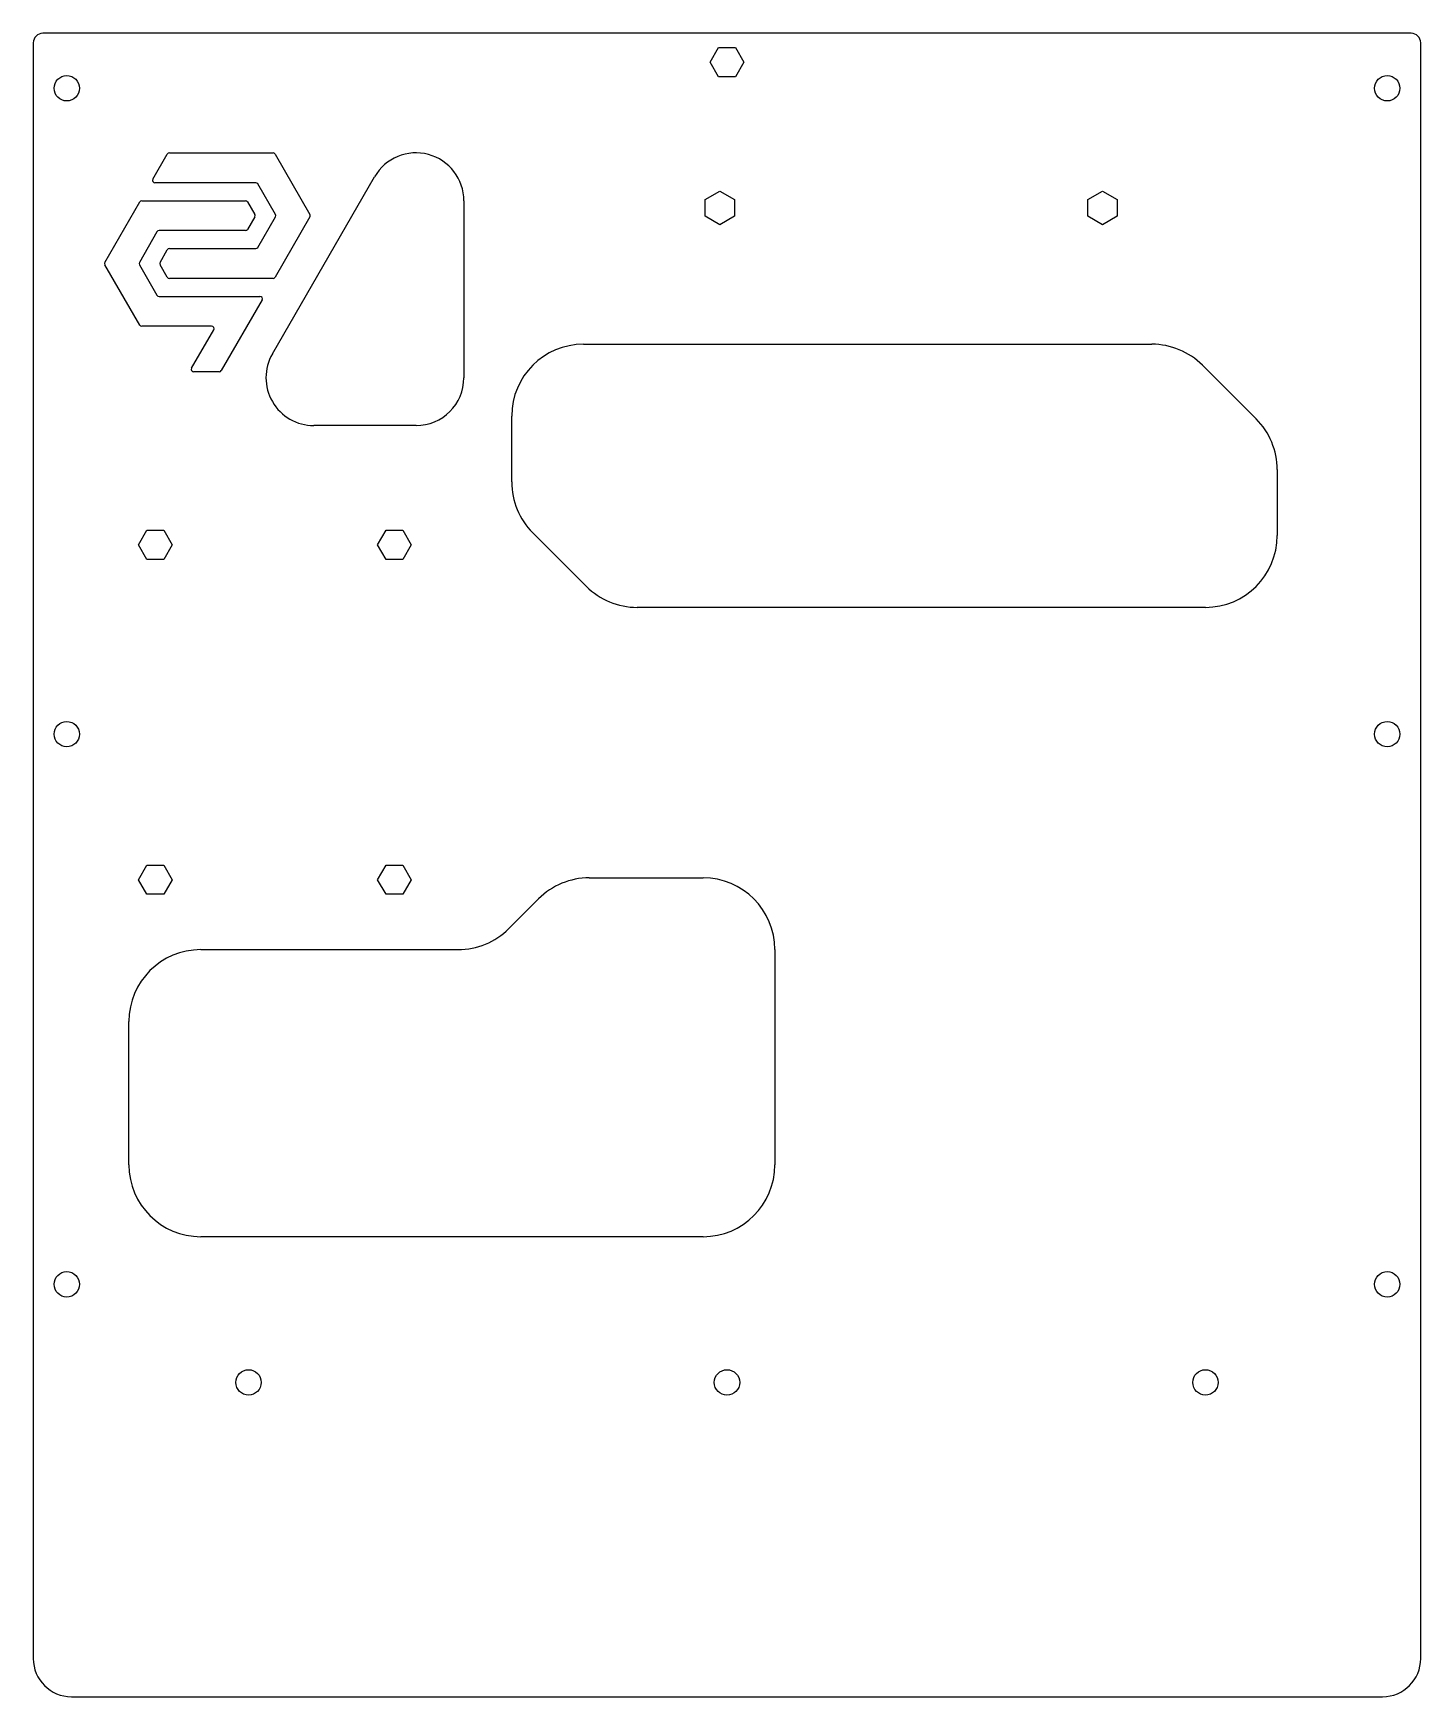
# Model space of a CAD drawing. Header units: millimetres. Extents: x 0 to 290, y -58 to 290.
import ezdxf

# ---------------------------------------------------------------- set-up
doc = ezdxf.new("R2010")
doc.units = ezdxf.units.MM

msp = doc.modelspace()

# ---------------------------------------------------------------- linework, layer by layer
at = {"color": 7, "linetype": 'Continuous', "lineweight": 25}
for p, q in [((288, 290), (2, 290)), ((0, 288), (0, -49.7)), ((141.48, 283.95), (143.24, 287)), ((143.24, 287), (146.76, 287)), ((146.76, 287), (148.52, 283.95)), ((290, -49.7), (290, 288)), ((143.24, 280.9), (141.48, 283.95)), ((148.52, 283.95), (146.76, 280.9)), ((146.76, 280.9), (143.24, 280.9)), ((24.99, 259.5), (28.02, 264.75)), ((28.45, 265), (50.12, 265)), ((50.56, 264.75), (57.84, 252.12)), ((46.51, 258.75), (25.42, 258.75)), ((50.63, 252.12), (46.95, 258.5)), ((49.98, 223), (71.34, 260)), ((14.96, 242.12), (22.25, 254.75)), ((22.68, 255), (44.35, 255)), ((44.78, 254.75), (46.3, 252.12)), ((90, 255), (90, 218)), ((140.45, 255.26), (143.5, 257.02)), ((140.45, 251.74), (140.45, 255.26)), ((143.5, 257.02), (146.55, 255.26)), ((146.55, 255.26), (146.55, 251.74)), ((220.45, 255.26), (223.5, 257.02)), ((220.45, 251.74), (220.45, 255.26)), ((223.5, 257.02), (226.55, 255.26)), ((226.55, 255.26), (226.55, 251.74)), ((46.3, 251.62), (44.78, 249)), ((46.95, 245.25), (50.63, 251.62)), ((57.84, 251.62), (50.56, 239)), ((143.5, 249.98), (140.45, 251.74)), ((146.55, 251.74), (143.5, 249.98)), ((223.5, 249.98), (220.45, 251.74)), ((226.55, 251.74), (223.5, 249.98)), ((25.86, 248.5), (22.18, 242.12)), ((44.35, 248.75), (26.29, 248.75)), ((26.51, 242.12), (28.02, 244.75)), ((28.45, 245), (46.51, 245)), ((22.25, 229), (14.96, 241.62)), ((22.18, 241.62), (25.86, 235.25)), ((28.02, 239), (26.51, 241.62)), ((50.12, 238.75), (28.45, 238.75)), ((26.29, 235), (47.38, 235)), ((47.81, 234.25), (39.3, 219.5)), ((37.28, 228.75), (22.68, 228.75)), ((33.09, 220), (37.71, 228)), ((115, 225), (233.79, 225)), ((38.86, 219.25), (33.52, 219.25)), ((244.39, 220.61), (255.61, 209.39)), ((100, 196.21), (100, 210)), ((80, 208), (58.64, 208)), ((260, 198.79), (260, 185)), ((21.98, 183.07), (23.74, 186.12)), ((23.74, 186.12), (27.26, 186.12)), ((27.26, 186.12), (29.02, 183.07)), ((71.98, 183.07), (73.74, 186.12)), ((73.74, 186.12), (77.26, 186.12)), ((77.26, 186.12), (79.02, 183.07)), ((115.61, 174.39), (104.39, 185.61)), ((23.74, 180.02), (21.98, 183.07)), ((29.02, 183.07), (27.26, 180.02)), ((73.74, 180.02), (71.98, 183.07)), ((79.02, 183.07), (77.26, 180.02)), ((27.26, 180.02), (23.74, 180.02)), ((77.26, 180.02), (73.74, 180.02)), ((245, 170), (126.21, 170)), ((21.98, 113.07), (23.74, 116.12)), ((23.74, 116.12), (27.26, 116.12)), ((27.26, 116.12), (29.02, 113.07)), ((71.98, 113.07), (73.74, 116.12)), ((73.74, 116.12), (77.26, 116.12)), ((77.26, 116.12), (79.02, 113.07)), ((23.74, 110.02), (21.98, 113.07)), ((29.02, 113.07), (27.26, 110.02)), ((73.74, 110.02), (71.98, 113.07)), ((79.02, 113.07), (77.26, 110.02)), ((116.21, 113.46), (140, 113.46)), ((27.26, 110.02), (23.74, 110.02)), ((77.26, 110.02), (73.74, 110.02)), ((99.39, 102.86), (105.61, 109.07)), ((35, 98.46), (88.79, 98.46)), ((155, 98.46), (155, 53.46)), ((20, 53.46), (20, 83.46)), ((140, 38.46), (35, 38.46)), ((8, -57.7), (282, -57.7))]:
    msp.add_line(p, q, dxfattribs=at)
for centre in [(7, 278.5), (283, 278.5), (7, 143.5), (283, 143.5), (7, 28.5), (283, 28.5), (45, 8), (145, 8), (245, 8)]:
    msp.add_circle(centre, 2.65, dxfattribs=at)
for centre, radius, start, end in [((2, 288), 2, 90, 180), ((288, 288), 2, 0, 90), ((28.45, 264.5), 0.5, 90, 150), ((50.12, 264.5), 0.5, 30, 90), ((80, 255), 10, 0, 150), ((25.42, 259.25), 0.5, 150, 270), ((46.51, 258.25), 0.5, 30, 90), ((22.68, 254.5), 0.5, 90, 150), ((44.35, 254.5), 0.5, 30, 90), ((45.86, 251.88), 0.5, 330, 30), ((50.19, 251.88), 0.5, 330, 30), ((57.41, 251.88), 0.5, 330, 30), ((26.29, 248.25), 0.5, 90, 150), ((44.35, 249.25), 0.5, 270, 330), ((28.45, 244.5), 0.5, 90, 150), ((46.51, 245.5), 0.5, 270, 330), ((15.39, 241.88), 0.5, 150, 210), ((22.61, 241.88), 0.5, 150, 210), ((26.94, 241.88), 0.5, 150, 210), ((28.45, 239.25), 0.5, 210, 270), ((50.12, 239.25), 0.5, 270, 330), ((26.29, 235.5), 0.5, 210, 270), ((47.38, 234.5), 0.5, 330, 90), ((22.68, 229.25), 0.5, 210, 270), ((37.28, 228.25), 0.5, 330, 90), ((58.64, 218), 10, 150, 270), ((115, 210), 15, 90, 180), ((233.79, 210), 15, 45, 90), ((33.52, 219.75), 0.5, 150, 270), ((38.86, 219.75), 0.5, 270, 330), ((80, 218), 10, 270, 0), ((245, 198.79), 15, 0, 45), ((115, 196.21), 15, 180, 225), ((245, 185), 15, 270, 0), ((126.21, 185), 15, 225, 270), ((116.21, 98.46), 15, 90, 135), ((140, 98.46), 15, 0, 90), ((88.79, 113.46), 15, 270, 315), ((35, 83.46), 15, 90, 180), ((35, 53.46), 15, 180, 270), ((140, 53.46), 15, 270, 0), ((8, -49.7), 8, 180, 270), ((282, -49.7), 8, 270, 0)]:
    msp.add_arc(centre, radius, start, end, dxfattribs=at)

doc.saveas('drawing.dxf')
